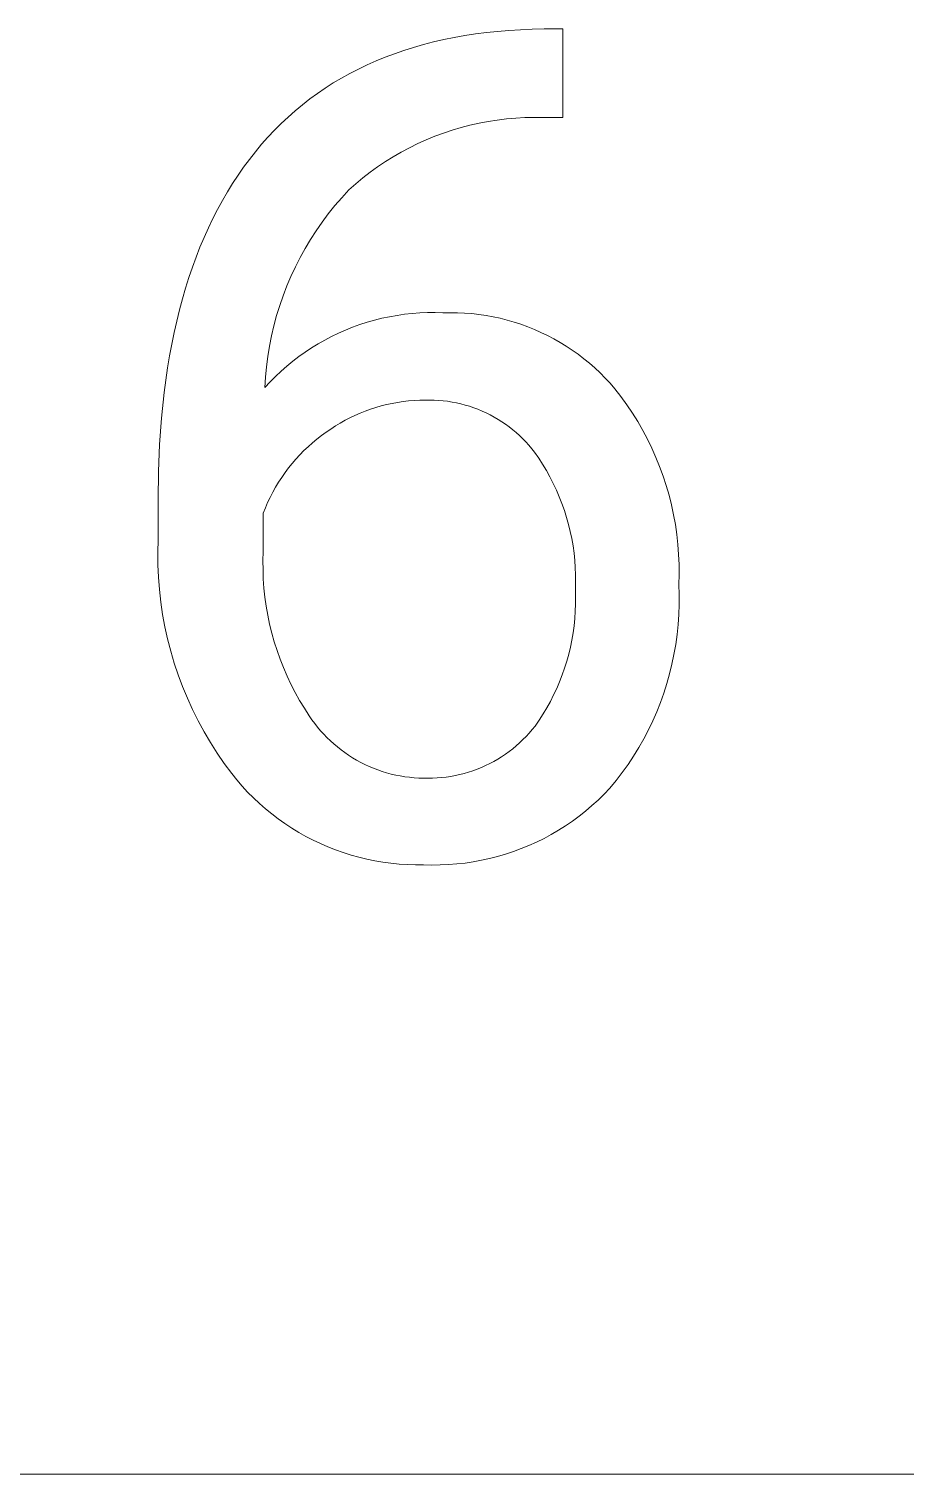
# Model space of a CAD drawing. Header units: millimetres. Extents: x 373 to 3451, y -552 to 1598.
# Drawn here: x 2907.5 to 2938.5, y -379.9 to -328.8 of the extents above; entities that cross this region are included whole.
import ezdxf

# ---------------------------------------------------------------- set-up
doc = ezdxf.new("R2010")
doc.units = ezdxf.units.MM
doc.header["$MEASUREMENT"] = 0
doc.layers.add('Domyślny', color=7, linetype='Continuous', true_color=0x000000)

msp = doc.modelspace()

# ---------------------------------------------------------------- linework, layer by layer
at = {"layer": 'Domyślny', "color": 18, "lineweight": 15, "true_color": 0x000000}
for p, q in [((2921.468, -329.306), (2921.823, -329.215)), ((2921.823, -329.215), (2922.184, -329.132)), ((2922.184, -329.132), (2922.553, -329.058)), ((2922.553, -329.058), (2922.927, -328.991)), ((2922.927, -328.991), (2923.308, -328.932)), ((2923.308, -328.932), (2923.696, -328.882)), ((2923.696, -328.882), (2924.09, -328.84)), ((2924.09, -328.84), (2924.491, -328.806)), ((2924.491, -328.806), (2924.899, -328.78)), ((2924.899, -328.78), (2925.312, -328.762)), ((2925.312, -328.762), (2925.733, -328.752)), ((2925.733, -328.752), (2926.399, -328.752)), ((2926.399, -328.752), (2926.399, -331.888)), ((2920.113, -329.751), (2920.442, -329.628)), ((2920.442, -329.628), (2920.778, -329.513)), ((2920.778, -329.513), (2921.119, -329.405)), ((2921.119, -329.405), (2921.468, -329.306)), ((2918.864, -330.327), (2919.166, -330.171)), ((2919.166, -330.171), (2919.475, -330.023)), ((2919.475, -330.023), (2919.791, -329.883)), ((2919.791, -329.883), (2920.113, -329.751)), ((2917.995, -330.844), (2918.278, -330.663)), ((2918.278, -330.663), (2918.567, -330.491)), ((2918.567, -330.491), (2918.864, -330.327)), ((2917.185, -331.434), (2917.449, -331.229)), ((2917.449, -331.229), (2917.719, -331.033)), ((2917.719, -331.033), (2917.995, -330.844)), ((2916.678, -331.869), (2916.928, -331.647)), ((2916.928, -331.647), (2917.185, -331.434)), ((2916.197, -332.336), (2916.434, -332.098)), ((2916.434, -332.098), (2916.678, -331.869)), ((2922.796, -332.241), (2922.482, -332.334)), ((2923.113, -332.158), (2922.796, -332.241)), ((2923.433, -332.086), (2923.113, -332.158)), ((2923.755, -332.025), (2923.433, -332.086)), ((2924.079, -331.975), (2923.755, -332.025)), ((2924.404, -331.935), (2924.079, -331.975)), ((2924.73, -331.907), (2924.404, -331.935)), ((2925.057, -331.89), (2924.73, -331.907)), ((2925.385, -331.883), (2925.057, -331.89)), ((2925.712, -331.888), (2925.385, -331.883)), ((2926.399, -331.888), (2925.712, -331.888)), ((2915.743, -332.835), (2915.967, -332.581)), ((2915.967, -332.581), (2916.197, -332.336)), ((2921.562, -332.677), (2921.263, -332.811)), ((2921.865, -332.552), (2921.562, -332.677)), ((2922.172, -332.438), (2921.865, -332.552)), ((2922.482, -332.334), (2922.172, -332.438)), ((2915.313, -333.367), (2915.525, -333.097)), ((2915.525, -333.097), (2915.743, -332.835)), ((2920.396, -333.275), (2920.119, -333.448)), ((2920.68, -333.11), (2920.396, -333.275)), ((2920.969, -332.956), (2920.68, -333.11)), ((2921.263, -332.811), (2920.969, -332.956)), ((2914.91, -333.929), (2915.108, -333.644)), ((2915.108, -333.644), (2915.313, -333.367)), ((2919.581, -333.823), (2919.322, -334.023)), ((2919.847, -333.631), (2919.581, -333.823)), ((2920.119, -333.448), (2919.847, -333.631)), ((2914.533, -334.52), (2914.718, -334.221)), ((2914.718, -334.221), (2914.91, -333.929)), ((2919.07, -334.233), (2918.825, -334.45)), ((2919.322, -334.023), (2919.07, -334.233)), ((2914.183, -335.141), (2914.355, -334.827)), ((2914.355, -334.827), (2914.533, -334.52)), ((2918.575, -334.722), (2918.334, -335.002)), ((2918.825, -334.45), (2918.575, -334.722)), ((2914.018, -335.463), (2914.183, -335.141)), ((2918.103, -335.291), (2917.882, -335.587)), ((2918.334, -335.002), (2918.103, -335.291)), ((2913.709, -336.128), (2913.86, -335.792)), ((2913.86, -335.792), (2914.018, -335.463)), ((2917.882, -335.587), (2917.672, -335.89)), ((2913.564, -336.472), (2913.709, -336.128)), ((2917.472, -336.201), (2917.282, -336.518)), ((2917.672, -335.89), (2917.472, -336.201)), ((2913.295, -337.182), (2913.427, -336.823)), ((2913.427, -336.823), (2913.564, -336.472)), ((2917.104, -336.841), (2916.937, -337.171)), ((2917.282, -336.518), (2917.104, -336.841)), ((2913.171, -337.548), (2913.295, -337.182)), ((2916.937, -337.171), (2916.781, -337.506)), ((2913.053, -337.922), (2913.171, -337.548)), ((2916.637, -337.846), (2916.505, -338.191)), ((2916.781, -337.506), (2916.637, -337.846)), ((2912.838, -338.691), (2912.942, -338.302)), ((2912.942, -338.302), (2913.053, -337.922)), ((2916.505, -338.191), (2916.384, -338.54)), ((2912.741, -339.086), (2912.838, -338.691)), ((2916.276, -338.893), (2916.18, -339.25)), ((2916.384, -338.54), (2916.276, -338.893)), ((2920.001, -338.99), (2920.266, -338.934)), ((2920.266, -338.934), (2920.533, -338.886)), ((2920.533, -338.886), (2920.802, -338.848)), ((2920.802, -338.848), (2921.072, -338.819)), ((2921.072, -338.819), (2921.342, -338.799)), ((2921.342, -338.799), (2921.613, -338.789)), ((2921.613, -338.789), (2921.885, -338.788)), ((2921.885, -338.788), (2922.156, -338.796)), ((2922.156, -338.796), (2922.411, -338.79)), ((2922.411, -338.79), (2922.666, -338.793)), ((2922.666, -338.793), (2922.92, -338.804)), ((2922.92, -338.804), (2923.174, -338.824)), ((2923.174, -338.824), (2923.427, -338.852)), ((2923.427, -338.852), (2923.68, -338.889)), ((2923.68, -338.889), (2923.93, -338.935)), ((2923.93, -338.935), (2924.179, -338.989)), ((2912.65, -339.49), (2912.741, -339.086)), ((2916.18, -339.25), (2916.096, -339.61)), ((2918.463, -339.516), (2918.711, -339.407)), ((2918.711, -339.407), (2918.963, -339.306)), ((2918.963, -339.306), (2919.218, -339.214)), ((2919.218, -339.214), (2919.476, -339.13)), ((2919.476, -339.13), (2919.737, -339.056)), ((2919.737, -339.056), (2920.001, -338.99)), ((2924.179, -338.989), (2924.426, -339.051)), ((2924.426, -339.051), (2924.671, -339.122)), ((2924.671, -339.122), (2924.913, -339.201)), ((2924.913, -339.201), (2925.153, -339.288)), ((2925.153, -339.288), (2925.389, -339.383)), ((2925.389, -339.383), (2925.622, -339.486)), ((2912.488, -340.318), (2912.566, -339.9)), ((2912.566, -339.9), (2912.65, -339.49)), ((2916.096, -339.61), (2916.024, -339.972)), ((2917.511, -340.037), (2917.742, -339.894)), ((2917.742, -339.894), (2917.978, -339.76)), ((2917.978, -339.76), (2918.218, -339.634)), ((2918.218, -339.634), (2918.463, -339.516)), ((2925.622, -339.486), (2925.852, -339.596)), ((2925.852, -339.596), (2926.078, -339.715)), ((2926.078, -339.715), (2926.299, -339.841)), ((2926.299, -339.841), (2926.516, -339.974)), ((2912.418, -340.743), (2912.488, -340.318)), ((2915.965, -340.337), (2915.918, -340.703)), ((2916.024, -339.972), (2915.965, -340.337)), ((2916.849, -340.509), (2917.064, -340.344)), ((2917.064, -340.344), (2917.285, -340.187)), ((2917.285, -340.187), (2917.511, -340.037)), ((2926.516, -339.974), (2926.729, -340.115)), ((2926.729, -340.115), (2926.936, -340.263)), ((2926.936, -340.263), (2927.139, -340.418)), ((2927.139, -340.418), (2927.336, -340.579)), ((2912.297, -341.617), (2912.418, -340.743)), ((2915.918, -340.703), (2915.885, -341.071)), ((2916.238, -341.048), (2916.435, -340.861)), ((2916.435, -340.861), (2916.639, -340.682)), ((2916.639, -340.682), (2916.849, -340.509)), ((2927.336, -340.579), (2927.527, -340.747)), ((2927.527, -340.747), (2927.713, -340.921)), ((2927.713, -340.921), (2927.893, -341.102)), ((2915.885, -341.071), (2915.863, -341.44)), ((2915.863, -341.44), (2916.047, -341.241)), ((2916.047, -341.241), (2916.238, -341.048)), ((2927.893, -341.102), (2928.066, -341.289)), ((2928.066, -341.289), (2928.234, -341.481)), ((2928.234, -341.481), (2928.451, -341.761)), ((2912.202, -342.519), (2912.297, -341.617)), ((2920.355, -341.997), (2920.163, -342.039)), ((2920.549, -341.962), (2920.355, -341.997)), ((2920.744, -341.932), (2920.549, -341.962)), ((2920.94, -341.91), (2920.744, -341.932)), ((2921.137, -341.893), (2920.94, -341.91)), ((2921.334, -341.884), (2921.137, -341.893)), ((2921.531, -341.881), (2921.334, -341.884)), ((2921.69, -341.879), (2921.531, -341.881)), ((2921.848, -341.882), (2921.69, -341.879)), ((2922.007, -341.891), (2921.848, -341.882)), ((2922.165, -341.905), (2922.007, -341.891)), ((2922.323, -341.925), (2922.165, -341.905)), ((2922.479, -341.95), (2922.323, -341.925)), ((2922.635, -341.98), (2922.479, -341.95)), ((2922.79, -342.016), (2922.635, -341.98)), ((2928.451, -341.761), (2928.659, -342.049)), ((2918.868, -342.507), (2918.693, -342.598)), ((2919.046, -342.422), (2918.868, -342.507)), ((2919.226, -342.343), (2919.046, -342.422)), ((2919.409, -342.27), (2919.226, -342.343)), ((2919.595, -342.203), (2919.409, -342.27)), ((2919.782, -342.142), (2919.595, -342.203)), ((2919.972, -342.087), (2919.782, -342.142)), ((2920.163, -342.039), (2919.972, -342.087)), ((2922.944, -342.056), (2922.79, -342.016)), ((2923.096, -342.102), (2922.944, -342.056)), ((2923.246, -342.153), (2923.096, -342.102)), ((2923.395, -342.209), (2923.246, -342.153)), ((2923.541, -342.27), (2923.395, -342.209)), ((2923.686, -342.336), (2923.541, -342.27)), ((2923.828, -342.407), (2923.686, -342.336)), ((2923.967, -342.483), (2923.828, -342.407)), ((2924.104, -342.563), (2923.967, -342.483)), ((2928.659, -342.049), (2928.857, -342.343)), ((2928.857, -342.343), (2929.044, -342.644)), ((2912.135, -343.452), (2912.202, -342.519)), ((2918.026, -343.018), (2917.86, -343.138)), ((2918.187, -342.905), (2918.026, -343.018)), ((2918.352, -342.797), (2918.187, -342.905)), ((2918.521, -342.695), (2918.352, -342.797)), ((2918.693, -342.598), (2918.521, -342.695)), ((2924.239, -342.648), (2924.104, -342.563)), ((2924.37, -342.737), (2924.239, -342.648)), ((2924.498, -342.831), (2924.37, -342.737)), ((2924.623, -342.929), (2924.498, -342.831)), ((2924.744, -343.031), (2924.623, -342.929)), ((2929.044, -342.644), (2929.221, -342.952)), ((2929.221, -342.952), (2929.387, -343.265)), ((2912.095, -344.414), (2912.135, -343.452)), ((2917.387, -343.53), (2917.238, -343.671)), ((2917.54, -343.394), (2917.387, -343.53)), ((2917.698, -343.263), (2917.54, -343.394)), ((2917.86, -343.138), (2917.698, -343.263)), ((2924.862, -343.138), (2924.744, -343.031)), ((2924.977, -343.248), (2924.862, -343.138)), ((2925.087, -343.362), (2924.977, -343.248)), ((2925.194, -343.479), (2925.087, -343.362)), ((2925.296, -343.601), (2925.194, -343.479)), ((2929.387, -343.265), (2929.543, -343.584)), ((2916.956, -343.968), (2916.822, -344.123)), ((2917.094, -343.817), (2916.956, -343.968)), ((2917.238, -343.671), (2917.094, -343.817)), ((2925.395, -343.725), (2925.296, -343.601)), ((2925.542, -343.937), (2925.395, -343.725)), ((2925.682, -344.154), (2925.542, -343.937)), ((2929.543, -343.584), (2929.687, -343.908)), ((2929.687, -343.908), (2929.82, -344.237)), ((2912.081, -345.406), (2912.095, -344.414)), ((2916.571, -344.447), (2916.454, -344.615)), ((2916.694, -344.283), (2916.571, -344.447)), ((2916.822, -344.123), (2916.694, -344.283)), ((2925.815, -344.375), (2925.682, -344.154)), ((2925.941, -344.601), (2925.815, -344.375)), ((2929.82, -344.237), (2929.942, -344.57)), ((2916.237, -344.962), (2916.138, -345.141)), ((2916.343, -344.787), (2916.237, -344.962)), ((2916.454, -344.615), (2916.343, -344.787)), ((2926.059, -344.831), (2925.941, -344.601)), ((2926.169, -345.065), (2926.059, -344.831)), ((2926.271, -345.302), (2926.169, -345.065)), ((2929.942, -344.57), (2930.052, -344.907)), ((2930.052, -344.907), (2930.151, -345.248)), ((2912.081, -346.821), (2912.081, -345.406)), ((2915.957, -345.509), (2915.876, -345.697)), ((2916.044, -345.324), (2915.957, -345.509)), ((2916.138, -345.141), (2916.044, -345.324)), ((2926.365, -345.542), (2926.271, -345.302)), ((2926.451, -345.786), (2926.365, -345.542)), ((2930.151, -345.248), (2930.238, -345.592)), ((2915.876, -345.697), (2915.802, -345.888)), ((2915.802, -345.888), (2915.802, -347.241)), ((2926.529, -346.032), (2926.451, -345.786)), ((2926.598, -346.281), (2926.529, -346.032)), ((2930.238, -345.592), (2930.313, -345.939)), ((2930.313, -345.939), (2930.376, -346.288)), ((2926.659, -346.532), (2926.598, -346.281)), ((2926.712, -346.784), (2926.659, -346.532)), ((2930.376, -346.288), (2930.426, -346.639)), ((2912.07, -347.263), (2912.081, -346.821)), ((2926.756, -347.039), (2926.712, -346.784)), ((2926.791, -347.295), (2926.756, -347.039)), ((2930.426, -346.639), (2930.465, -346.992)), ((2930.465, -346.992), (2930.492, -347.345)), ((2912.074, -347.705), (2912.07, -347.263)), ((2915.802, -347.241), (2915.792, -347.564)), ((2915.792, -347.564), (2915.793, -347.887)), ((2926.818, -347.551), (2926.791, -347.295)), ((2926.837, -347.809), (2926.818, -347.551)), ((2930.492, -347.345), (2930.506, -347.7)), ((2912.094, -348.147), (2912.074, -347.705)), ((2915.793, -347.887), (2915.804, -348.21)), ((2926.846, -348.067), (2926.837, -347.809)), ((2926.847, -348.325), (2926.846, -348.067)), ((2930.509, -348.054), (2930.499, -348.409)), ((2930.506, -347.7), (2930.509, -348.054)), ((2912.129, -348.588), (2912.094, -348.147)), ((2912.179, -349.028), (2912.129, -348.588)), ((2915.804, -348.21), (2915.827, -348.532)), ((2915.827, -348.532), (2915.861, -348.854)), ((2926.84, -348.583), (2926.847, -348.325)), ((2926.848, -348.84), (2926.84, -348.583)), ((2930.499, -348.409), (2930.51, -348.763)), ((2912.244, -349.465), (2912.179, -349.028)), ((2915.861, -348.854), (2915.905, -349.174)), ((2926.838, -349.352), (2926.847, -349.096)), ((2926.847, -349.096), (2926.848, -348.84)), ((2930.51, -349.117), (2930.498, -349.471)), ((2930.51, -348.763), (2930.51, -349.117)), ((2912.325, -349.9), (2912.244, -349.465)), ((2915.905, -349.174), (2915.96, -349.492)), ((2915.96, -349.492), (2916.026, -349.809)), ((2926.794, -349.863), (2926.82, -349.608)), ((2926.82, -349.608), (2926.838, -349.352)), ((2930.498, -349.471), (2930.473, -349.824)), ((2912.42, -350.332), (2912.325, -349.9)), ((2916.026, -349.809), (2916.103, -350.122)), ((2916.103, -350.122), (2916.19, -350.434)), ((2926.716, -350.37), (2926.759, -350.117)), ((2926.759, -350.117), (2926.794, -349.863)), ((2930.437, -350.176), (2930.388, -350.527)), ((2930.473, -349.824), (2930.437, -350.176)), ((2912.531, -350.76), (2912.42, -350.332)), ((2916.19, -350.434), (2916.288, -350.742)), ((2926.604, -350.87), (2926.664, -350.621)), ((2926.664, -350.621), (2926.716, -350.37)), ((2930.388, -350.527), (2930.327, -350.876)), ((2912.657, -351.185), (2912.531, -350.76)), ((2912.797, -351.604), (2912.657, -351.185)), ((2916.288, -350.742), (2916.396, -351.046)), ((2916.396, -351.046), (2916.514, -351.347)), ((2926.459, -351.362), (2926.535, -351.117)), ((2926.535, -351.117), (2926.604, -350.87)), ((2930.327, -350.876), (2930.255, -351.222)), ((2912.951, -352.019), (2912.797, -351.604)), ((2916.514, -351.347), (2916.643, -351.643)), ((2916.643, -351.643), (2916.781, -351.935)), ((2926.281, -351.843), (2926.374, -351.604)), ((2926.374, -351.604), (2926.459, -351.362)), ((2930.17, -351.566), (2930.074, -351.907)), ((2930.255, -351.222), (2930.17, -351.566)), ((2913.12, -352.427), (2912.951, -352.019)), ((2916.781, -351.935), (2916.93, -352.223)), ((2916.93, -352.223), (2917.087, -352.505)), ((2926.071, -352.311), (2926.18, -352.079)), ((2926.18, -352.079), (2926.281, -351.843)), ((2930.074, -351.907), (2929.966, -352.244)), ((2913.303, -352.83), (2913.12, -352.427)), ((2917.087, -352.505), (2917.255, -352.781)), ((2925.831, -352.764), (2925.955, -352.539)), ((2925.955, -352.539), (2926.071, -352.311)), ((2929.847, -352.578), (2929.716, -352.907)), ((2929.966, -352.244), (2929.847, -352.578)), ((2913.5, -353.226), (2913.303, -352.83)), ((2913.711, -353.615), (2913.5, -353.226)), ((2917.255, -352.781), (2917.431, -353.052)), ((2917.431, -353.052), (2917.524, -353.188)), ((2917.524, -353.188), (2917.622, -353.322)), ((2925.415, -353.411), (2925.561, -353.2)), ((2925.561, -353.2), (2925.7, -352.984)), ((2925.7, -352.984), (2925.831, -352.764)), ((2929.574, -353.231), (2929.422, -353.55)), ((2929.716, -352.907), (2929.574, -353.231)), ((2913.935, -353.997), (2913.711, -353.615)), ((2917.622, -353.322), (2917.724, -353.452)), ((2917.724, -353.452), (2917.83, -353.578)), ((2917.83, -353.578), (2917.941, -353.701)), ((2917.941, -353.701), (2918.055, -353.82)), ((2925.099, -353.778), (2925.209, -353.659)), ((2925.209, -353.659), (2925.314, -353.537)), ((2925.314, -353.537), (2925.415, -353.411)), ((2929.422, -353.55), (2929.258, -353.864)), ((2914.172, -354.37), (2913.935, -353.997)), ((2918.055, -353.82), (2918.174, -353.935)), ((2918.174, -353.935), (2918.296, -354.045)), ((2918.296, -354.045), (2918.422, -354.152)), ((2918.422, -354.152), (2918.552, -354.255)), ((2918.552, -354.255), (2918.685, -354.353)), ((2924.496, -354.313), (2924.624, -354.215)), ((2924.624, -354.215), (2924.748, -354.112)), ((2924.748, -354.112), (2924.869, -354.004)), ((2924.869, -354.004), (2924.986, -353.893)), ((2924.986, -353.893), (2925.099, -353.778)), ((2929.084, -354.173), (2928.899, -354.475)), ((2929.258, -353.864), (2929.084, -354.173)), ((2914.422, -354.735), (2914.172, -354.37)), ((2914.685, -355.091), (2914.422, -354.735)), ((2918.685, -354.353), (2918.821, -354.446)), ((2918.821, -354.446), (2918.96, -354.535)), ((2918.96, -354.535), (2919.102, -354.619)), ((2919.102, -354.619), (2919.247, -354.698)), ((2919.247, -354.698), (2919.395, -354.772)), ((2919.395, -354.772), (2919.545, -354.841)), ((2923.665, -354.81), (2923.811, -354.739)), ((2923.811, -354.739), (2923.953, -354.664)), ((2923.953, -354.664), (2924.093, -354.583)), ((2924.093, -354.583), (2924.23, -354.498)), ((2924.23, -354.498), (2924.365, -354.408)), ((2924.365, -354.408), (2924.496, -354.313)), ((2928.704, -354.77), (2928.499, -355.059)), ((2928.899, -354.475), (2928.704, -354.77)), ((2914.866, -355.316), (2914.685, -355.091)), ((2919.545, -354.841), (2919.697, -354.905)), ((2919.697, -354.905), (2919.852, -354.964)), ((2919.852, -354.964), (2920.008, -355.017)), ((2920.008, -355.017), (2920.166, -355.066)), ((2920.166, -355.066), (2920.325, -355.109)), ((2920.325, -355.109), (2920.486, -355.146)), ((2920.486, -355.146), (2920.648, -355.178)), ((2920.648, -355.178), (2920.811, -355.205)), ((2920.811, -355.205), (2920.975, -355.226)), ((2920.975, -355.226), (2921.139, -355.241)), ((2921.139, -355.241), (2921.304, -355.251)), ((2921.304, -355.251), (2921.469, -355.255)), ((2921.469, -355.255), (2921.631, -355.259)), ((2921.631, -355.259), (2921.792, -355.256)), ((2921.792, -355.256), (2921.954, -355.249)), ((2921.954, -355.249), (2922.115, -355.236)), ((2922.115, -355.236), (2922.275, -355.217)), ((2922.275, -355.217), (2922.435, -355.193)), ((2922.435, -355.193), (2922.594, -355.164)), ((2922.594, -355.164), (2922.752, -355.129)), ((2922.752, -355.129), (2922.908, -355.089)), ((2922.908, -355.089), (2923.063, -355.043)), ((2923.063, -355.043), (2923.217, -354.993)), ((2923.217, -354.993), (2923.368, -354.937)), ((2923.368, -354.937), (2923.518, -354.876)), ((2923.518, -354.876), (2923.665, -354.81)), ((2928.499, -355.059), (2928.284, -355.34)), ((2915.054, -355.535), (2914.866, -355.316)), ((2915.25, -355.746), (2915.054, -355.535)), ((2915.453, -355.951), (2915.25, -355.746)), ((2928.059, -355.614), (2927.856, -355.826)), ((2928.284, -355.34), (2928.059, -355.614)), ((2915.664, -356.149), (2915.453, -355.951)), ((2915.881, -356.34), (2915.664, -356.149)), ((2927.427, -356.229), (2927.203, -356.419)), ((2927.645, -356.031), (2927.427, -356.229)), ((2927.856, -355.826), (2927.645, -356.031)), ((2916.104, -356.522), (2915.881, -356.34)), ((2916.333, -356.697), (2916.104, -356.522)), ((2916.569, -356.864), (2916.333, -356.697)), ((2926.735, -356.775), (2926.492, -356.941)), ((2926.972, -356.601), (2926.735, -356.775)), ((2927.203, -356.419), (2926.972, -356.601)), ((2916.81, -357.023), (2916.569, -356.864)), ((2917.056, -357.173), (2916.81, -357.023)), ((2917.308, -357.315), (2917.056, -357.173)), ((2917.564, -357.448), (2917.308, -357.315)), ((2925.989, -357.246), (2925.73, -357.385)), ((2926.243, -357.098), (2925.989, -357.246)), ((2926.492, -356.941), (2926.243, -357.098)), ((2917.825, -357.572), (2917.564, -357.448)), ((2918.089, -357.687), (2917.825, -357.572)), ((2918.358, -357.793), (2918.089, -357.687)), ((2918.63, -357.889), (2918.358, -357.793)), ((2924.651, -357.851), (2924.371, -357.943)), ((2924.926, -357.748), (2924.651, -357.851)), ((2925.198, -357.637), (2924.926, -357.748)), ((2925.466, -357.516), (2925.198, -357.637)), ((2925.73, -357.385), (2925.466, -357.516)), ((2918.905, -357.976), (2918.63, -357.889)), ((2919.183, -358.053), (2918.905, -357.976)), ((2919.464, -358.121), (2919.183, -358.053)), ((2919.746, -358.179), (2919.464, -358.121)), ((2920.031, -358.227), (2919.746, -358.179)), ((2920.317, -358.266), (2920.031, -358.227)), ((2920.604, -358.294), (2920.317, -358.266)), ((2920.892, -358.313), (2920.604, -358.294)), ((2921.181, -358.321), (2920.892, -358.313)), ((2921.469, -358.32), (2921.181, -358.321)), ((2921.763, -358.328), (2921.469, -358.32)), ((2922.057, -358.326), (2921.763, -358.328)), ((2922.351, -358.313), (2922.057, -358.326)), ((2922.644, -358.291), (2922.351, -358.313)), ((2922.937, -358.258), (2922.644, -358.291)), ((2923.228, -358.215), (2922.937, -358.258)), ((2923.517, -358.162), (2923.228, -358.215)), ((2923.804, -358.099), (2923.517, -358.162)), ((2924.089, -358.026), (2923.804, -358.099)), ((2924.371, -357.943), (2924.089, -358.026)), ((2287.644, -379.874), (3450.742, -379.874))]:
    msp.add_line(p, q, dxfattribs=at)

doc.saveas('drawing.dxf')
